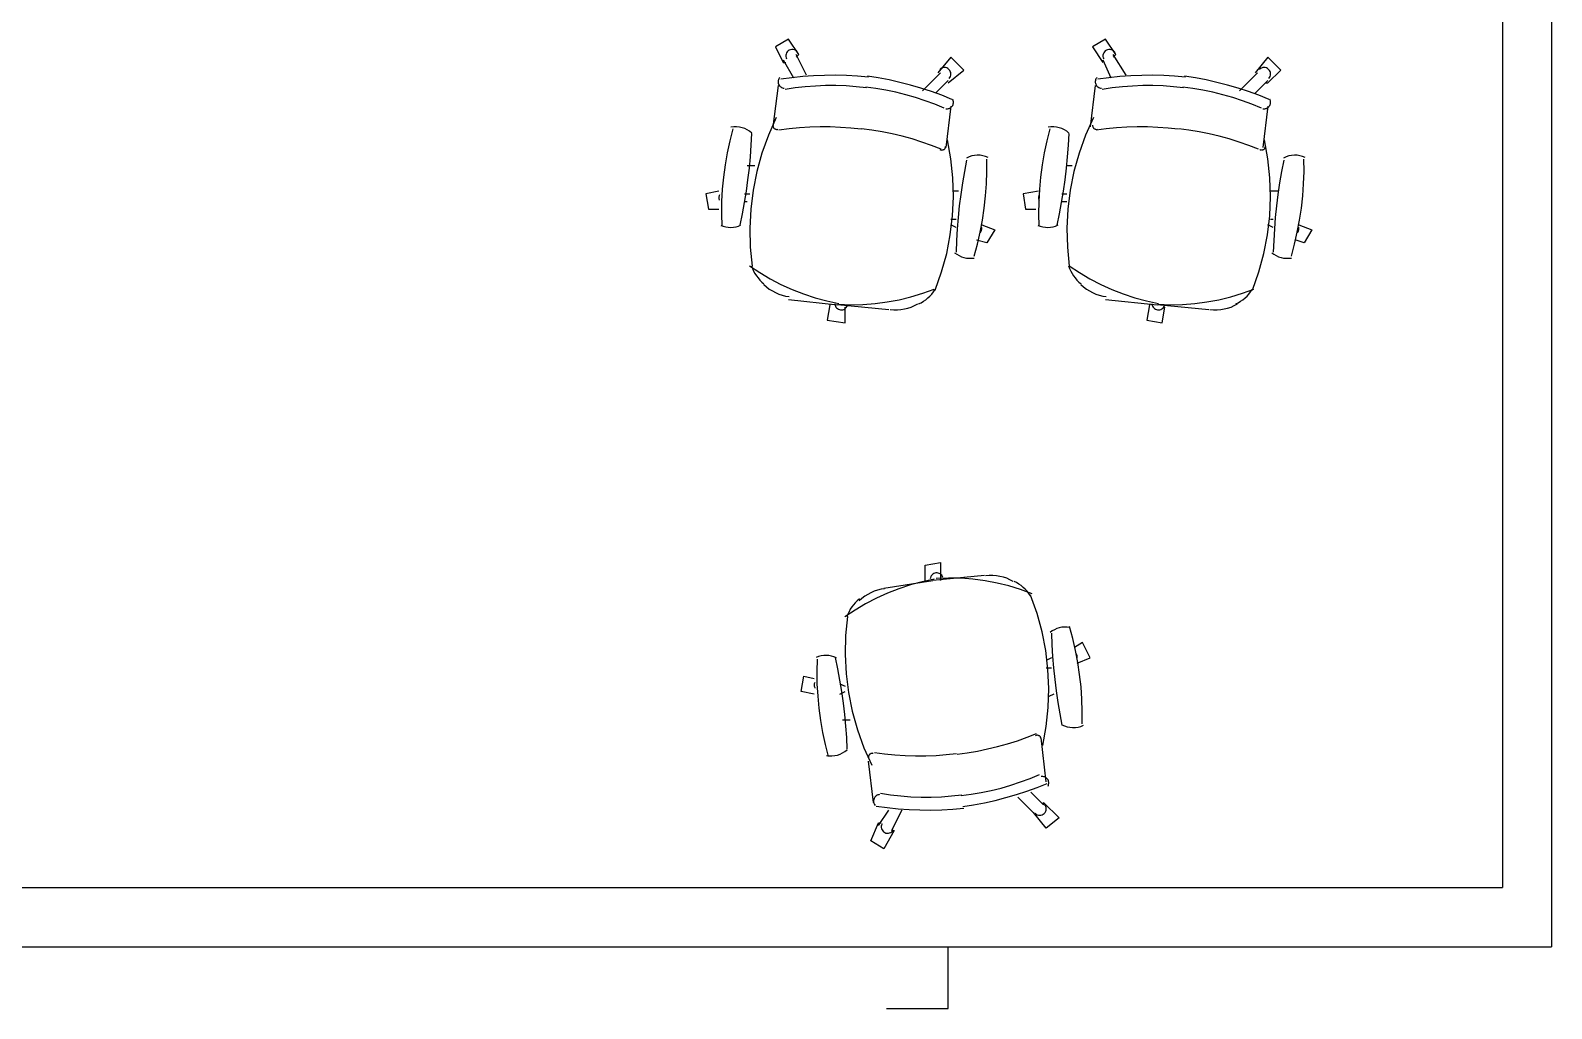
# Model space of a CAD drawing. Header units: metres. Extents: x 0 to 61, y 0 to 90.7.
# Drawn here: x 45.321 to 48.211, y 70.82 to 72.678 of the extents above; entities that cross this region are included whole.
import ezdxf

# ---------------------------------------------------------------- set-up
doc = ezdxf.new("R2010")
doc.units = ezdxf.units.M
doc.layers.add('MURO_REAL', color=7, linetype='Continuous')
doc.layers.add('PUERTA_REAL', color=7, linetype='Continuous')

msp = doc.modelspace()

# ---------------------------------------------------------------- linework, layer by layer
at = {"layer": 'MURO_REAL'}
for p, q in [((48.1176, 73.7437), (48.1176, 71.0498)), ((48.1176, 73.7437), (48.1176, 71.0498)), ((48.2106, 73.2686), (48.2106, 70.9371)), ((46.7608, 72.6612), (46.7363, 72.6465)), ((46.7804, 72.6318), (46.7608, 72.6612)), ((47.3633, 72.6612), (47.3388, 72.6465)), ((47.3829, 72.6318), (47.3633, 72.6612)), ((46.7363, 72.6465), (46.751, 72.6171)), ((46.751, 72.622), (46.7706, 72.5878)), ((46.7951, 72.5926), (46.7755, 72.6318)), ((46.7755, 72.6269), (46.7804, 72.6318)), ((47.0694, 72.6269), (47.0449, 72.5975)), ((47.0939, 72.6024), (47.0694, 72.6269)), ((47.3388, 72.6465), (47.3584, 72.6171)), ((47.3584, 72.622), (47.3731, 72.5878)), ((47.4024, 72.5926), (47.378, 72.6318)), ((47.378, 72.6269), (47.3829, 72.6318)), ((47.6718, 72.6269), (47.6473, 72.5975)), ((47.6963, 72.6024), (47.6718, 72.6269)), ((46.751, 72.6171), (46.7559, 72.6171)), ((47.0498, 72.5975), (47.0155, 72.5633)), ((47.0645, 72.578), (47.0939, 72.6024)), ((47.6522, 72.5975), (47.618, 72.5633)), ((47.6718, 72.578), (47.6963, 72.6024)), ((46.7412, 72.5731), (46.7314, 72.4947)), ((47.04, 72.5584), (47.0645, 72.5829)), ((47.0645, 72.578), (47.0645, 72.578)), ((47.3437, 72.5731), (47.3339, 72.4947)), ((47.6473, 72.5584), (47.6718, 72.5829)), ((47.6669, 72.578), (47.6718, 72.578)), ((47.0694, 72.5339), (47.0596, 72.4555)), ((47.6718, 72.5339), (47.662, 72.4555)), ((46.6824, 72.4212), (46.6971, 72.4212)), ((47.2898, 72.4212), (47.2996, 72.4212)), ((46.6286, 72.3722), (46.6041, 72.3673)), ((46.6041, 72.3673), (46.609, 72.338)), ((46.6775, 72.3673), (46.6873, 72.3673)), ((47.0841, 72.3722), (47.0743, 72.3722)), ((47.2359, 72.3722), (47.2065, 72.3673)), ((47.2065, 72.3673), (47.2114, 72.338)), ((47.28, 72.3673), (47.2898, 72.3673)), ((47.6914, 72.3722), (47.6767, 72.3722)), ((46.609, 72.338), (46.6286, 72.338)), ((46.6775, 72.3526), (46.6824, 72.3526)), ((47.2114, 72.338), (47.231, 72.338)), ((47.28, 72.3526), (47.2898, 72.3526)), ((47.0792, 72.3184), (47.0694, 72.3184)), ((47.0792, 72.3037), (47.0694, 72.3086)), ((47.1282, 72.3086), (47.1527, 72.2988)), ((47.6816, 72.3037), (47.6718, 72.3086)), ((47.6816, 72.3184), (47.6767, 72.3184)), ((47.7306, 72.3086), (47.7551, 72.2988)), ((47.138, 72.2743), (47.1184, 72.2792)), ((47.1527, 72.2988), (47.138, 72.2743)), ((47.7404, 72.2743), (47.7257, 72.2792)), ((47.7551, 72.2988), (47.7404, 72.2743)), ((46.7608, 72.1665), (46.8539, 72.1567)), ((47.3633, 72.1665), (47.4612, 72.1567)), ((46.8392, 72.1567), (46.8343, 72.1273)), ((46.9518, 72.1469), (46.8539, 72.1567)), ((46.8686, 72.1224), (46.8686, 72.1518)), ((47.4465, 72.1567), (47.4416, 72.1273)), ((47.5592, 72.1469), (47.4612, 72.1567)), ((47.471, 72.1224), (47.4759, 72.1518)), ((46.8343, 72.1273), (46.8686, 72.1224)), ((47.4416, 72.1273), (47.471, 72.1224)), ((47.0204, 71.662), (47.0498, 71.6669)), ((47.0204, 71.6326), (47.0204, 71.662)), ((47.1331, 71.6424), (47.0351, 71.6326)), ((47.0498, 71.6669), (47.0498, 71.6326)), ((46.942, 71.618), (47.0351, 71.6326)), ((47.3192, 71.5151), (47.3045, 71.5053)), ((47.3339, 71.4857), (47.3192, 71.5151)), ((47.2604, 71.4857), (47.2506, 71.4808)), ((47.2604, 71.4661), (47.2506, 71.4661)), ((47.3094, 71.4759), (47.3339, 71.4857)), ((46.7853, 71.422), (46.7902, 71.4514)), ((46.7902, 71.4514), (46.8098, 71.4465)), ((46.8588, 71.4367), (46.8686, 71.4318)), ((46.8098, 71.4171), (46.7853, 71.422)), ((46.8588, 71.4171), (46.8686, 71.422)), ((47.2653, 71.4171), (47.2555, 71.4122)), ((46.8637, 71.3682), (46.8784, 71.3682)), ((47.2506, 71.2506), (47.2408, 71.3339)), ((46.9224, 71.2114), (46.9127, 71.2898)), ((47.231, 71.1869), (47.1967, 71.2212)), ((47.2212, 71.231), (47.2457, 71.2065)), ((47.2457, 71.2114), (47.2751, 71.182)), ((47.2457, 71.2065), (47.2457, 71.2114)), ((46.9322, 71.1673), (46.9518, 71.1967)), ((46.9763, 71.1967), (46.9567, 71.1576)), ((47.2506, 71.1624), (47.2261, 71.1918)), ((47.2751, 71.182), (47.2506, 71.1624)), ((46.9175, 71.138), (46.9322, 71.1722)), ((46.9322, 71.1722), (46.9371, 71.1722)), ((46.9616, 71.1576), (46.942, 71.1233)), ((46.9567, 71.1576), (46.9616, 71.1576)), ((46.942, 71.1233), (46.9175, 71.138)), ((45.0514, 71.0498), (48.1176, 71.0498)), ((41.3975, 70.9371), (48.2106, 70.9371)), ((47.0645, 70.8196), (47.0645, 70.9371)), ((46.9469, 70.8196), (47.0645, 70.8196))]:
    msp.add_line(p, q, dxfattribs=at)
at = {"layer": 'PUERTA_REAL'}
for points in [[(46.7625, 72.6402), (46.7604, 72.6389), (46.7587, 72.6372), (46.7574, 72.6352), (46.7565, 72.633), (46.756, 72.6307), (46.756, 72.6284), (46.7564, 72.626), (46.7573, 72.6237)], [(46.779, 72.6351), (46.7776, 72.6372), (46.7759, 72.6389), (46.774, 72.6402), (46.7718, 72.6411), (46.7695, 72.6416), (46.7671, 72.6416), (46.7648, 72.6412), (46.7625, 72.6402)], [(47.3649, 72.6402), (47.3628, 72.6389), (47.3611, 72.6372), (47.3598, 72.6352), (47.3589, 72.633), (47.3584, 72.6307), (47.3584, 72.6284), (47.3588, 72.626), (47.3598, 72.6237)], [(47.3814, 72.6351), (47.3801, 72.6372), (47.3784, 72.6389), (47.3764, 72.6402), (47.3742, 72.6411), (47.3719, 72.6416), (47.3696, 72.6416), (47.3672, 72.6412), (47.3649, 72.6402)], [(46.9129, 72.5893), (46.892, 72.5911), (46.8712, 72.5922), (46.8504, 72.5926), (46.8295, 72.5924), (46.8087, 72.5916), (46.7879, 72.5901), (46.7671, 72.5879), (46.7464, 72.5851)], [(47.0657, 72.6039), (47.0637, 72.6054), (47.0616, 72.6065), (47.0593, 72.6072), (47.057, 72.6073), (47.0546, 72.6071), (47.0524, 72.6064), (47.0503, 72.6052), (47.0484, 72.6036)], [(47.0659, 72.5866), (47.0675, 72.5885), (47.0685, 72.5906), (47.0692, 72.5929), (47.0694, 72.5953), (47.0691, 72.5976), (47.0684, 72.5999), (47.0673, 72.602), (47.0657, 72.6039)], [(47.5153, 72.5893), (47.4945, 72.5911), (47.4737, 72.5922), (47.4528, 72.5926), (47.432, 72.5924), (47.4111, 72.5916), (47.3903, 72.5901), (47.3696, 72.5879), (47.3489, 72.5851)], [(47.673, 72.6039), (47.6711, 72.6054), (47.669, 72.6065), (47.6667, 72.6072), (47.6643, 72.6073), (47.662, 72.6071), (47.6597, 72.6064), (47.6576, 72.6052), (47.6557, 72.6036)], [(47.6733, 72.5866), (47.6748, 72.5885), (47.6759, 72.5906), (47.6765, 72.5929), (47.6767, 72.5953), (47.6765, 72.5976), (47.6758, 72.5999), (47.6746, 72.602), (47.673, 72.6039)], [(46.7444, 72.5887), (46.7433, 72.5873), (46.7425, 72.5858), (46.7418, 72.5842), (46.7414, 72.5825), (46.7412, 72.5808), (46.7413, 72.5791), (46.7416, 72.5774), (46.7421, 72.5758)], [(46.7421, 72.5758), (46.7429, 72.5742), (46.7439, 72.5728), (46.7451, 72.5715), (46.7464, 72.5704), (46.7479, 72.5695), (46.7494, 72.5688), (46.7511, 72.5684), (46.7528, 72.5682)], [(46.9089, 72.5686), (46.8896, 72.5708), (46.8703, 72.5723), (46.8509, 72.573), (46.8315, 72.573), (46.8122, 72.5722), (46.7928, 72.5707), (46.7736, 72.5685), (46.7544, 72.5656)], [(47.0569, 72.53), (47.039, 72.5375), (47.0208, 72.5442), (47.0024, 72.5503), (46.9838, 72.5557), (46.965, 72.5603), (46.946, 72.5642), (46.9269, 72.5675), (46.9076, 72.57)], [(47.0714, 72.5469), (47.052, 72.5546), (47.0324, 72.5617), (47.0125, 72.5681), (46.9925, 72.574), (46.9723, 72.5791), (46.952, 72.5837), (46.9315, 72.5876), (46.9109, 72.5909)], [(47.3469, 72.5887), (47.3458, 72.5873), (47.3449, 72.5858), (47.3443, 72.5842), (47.3439, 72.5825), (47.3437, 72.5808), (47.3437, 72.5791), (47.344, 72.5774), (47.3446, 72.5758)], [(47.3446, 72.5758), (47.3454, 72.5742), (47.3464, 72.5728), (47.3475, 72.5715), (47.3488, 72.5704), (47.3503, 72.5695), (47.3519, 72.5688), (47.3536, 72.5684), (47.3553, 72.5682)], [(47.5114, 72.5686), (47.4921, 72.5708), (47.4727, 72.5723), (47.4534, 72.573), (47.434, 72.573), (47.4146, 72.5722), (47.3953, 72.5707), (47.376, 72.5685), (47.3568, 72.5656)], [(47.6594, 72.53), (47.6414, 72.5375), (47.6233, 72.5442), (47.6048, 72.5503), (47.5862, 72.5557), (47.5674, 72.5603), (47.5484, 72.5642), (47.5293, 72.5675), (47.51, 72.57)], [(47.6739, 72.5469), (47.6545, 72.5546), (47.6348, 72.5617), (47.615, 72.5681), (47.595, 72.574), (47.5748, 72.5791), (47.5544, 72.5837), (47.5339, 72.5876), (47.5133, 72.5909)], [(47.0597, 72.5292), (47.0615, 72.529), (47.0632, 72.529), (47.0649, 72.5293), (47.0665, 72.5298), (47.0681, 72.5306), (47.0695, 72.5315), (47.0708, 72.5326), (47.0719, 72.534)], [(47.0719, 72.534), (47.0729, 72.5355), (47.0736, 72.5371), (47.074, 72.5387), (47.0743, 72.5404), (47.0743, 72.5421), (47.074, 72.5438), (47.0735, 72.5455), (47.0728, 72.5471)], [(47.6622, 72.5292), (47.6639, 72.529), (47.6656, 72.529), (47.6673, 72.5293), (47.669, 72.5298), (47.6705, 72.5306), (47.6719, 72.5315), (47.6732, 72.5326), (47.6744, 72.534)], [(47.6744, 72.534), (47.6753, 72.5355), (47.676, 72.5371), (47.6765, 72.5387), (47.6767, 72.5404), (47.6767, 72.5421), (47.6765, 72.5438), (47.676, 72.5455), (47.6752, 72.5471)], [(46.7378, 72.5123), (46.7229, 72.479), (46.7105, 72.4449), (46.7008, 72.41), (46.6936, 72.3745), (46.6892, 72.3385), (46.6874, 72.3023), (46.6883, 72.266), (46.6919, 72.2297)], [(47.3403, 72.5123), (47.3253, 72.479), (47.313, 72.4449), (47.3032, 72.41), (47.2961, 72.3745), (47.2916, 72.3385), (47.2898, 72.3023), (47.2907, 72.266), (47.2944, 72.2297)], [(46.6549, 72.4909), (46.6492, 72.4682), (46.6444, 72.4454), (46.6404, 72.4224), (46.6373, 72.3992), (46.6352, 72.376), (46.6339, 72.3527), (46.6335, 72.3293), (46.634, 72.3059)], [(46.6913, 72.4829), (46.6871, 72.4863), (46.6826, 72.4891), (46.6778, 72.4913), (46.6728, 72.493), (46.6676, 72.4941), (46.6623, 72.4947), (46.657, 72.4946), (46.6517, 72.4939)], [(46.6689, 72.3077), (46.6734, 72.3293), (46.6774, 72.3509), (46.681, 72.3726), (46.684, 72.3943), (46.6866, 72.4161), (46.6887, 72.438), (46.6903, 72.4599), (46.6915, 72.4819)], [(46.7315, 72.4981), (46.7314, 72.4972), (46.7315, 72.4963), (46.7316, 72.4954), (46.7319, 72.4945), (46.7323, 72.4937), (46.7327, 72.493), (46.7333, 72.4922), (46.7339, 72.4916)], [(46.7339, 72.4916), (46.7347, 72.4911), (46.7354, 72.4906), (46.7363, 72.4902), (46.7371, 72.49), (46.738, 72.4898), (46.7389, 72.4898), (46.7398, 72.4899), (46.7407, 72.49)], [(46.899, 72.49), (46.8795, 72.4922), (46.86, 72.4937), (46.8404, 72.4945), (46.8209, 72.4947), (46.8013, 72.4941), (46.7818, 72.4929), (46.7623, 72.491), (46.7428, 72.4884)], [(47.0512, 72.4521), (47.0329, 72.4593), (47.0144, 72.4658), (46.9958, 72.4717), (46.9769, 72.4769), (46.9579, 72.4814), (46.9387, 72.4853), (46.9194, 72.4886), (46.8999, 72.4911)], [(47.2574, 72.4909), (47.2516, 72.4682), (47.2468, 72.4454), (47.2429, 72.4224), (47.2398, 72.3992), (47.2376, 72.376), (47.2363, 72.3527), (47.2359, 72.3293), (47.2364, 72.3059)], [(47.2938, 72.4829), (47.2896, 72.4863), (47.285, 72.4891), (47.2802, 72.4913), (47.2752, 72.493), (47.2701, 72.4941), (47.2648, 72.4947), (47.2595, 72.4946), (47.2541, 72.4939)], [(47.2714, 72.3077), (47.2759, 72.3293), (47.2799, 72.3509), (47.2834, 72.3726), (47.2865, 72.3943), (47.2891, 72.4161), (47.2912, 72.438), (47.2928, 72.4599), (47.2939, 72.4819)], [(47.3388, 72.4981), (47.3388, 72.4972), (47.3388, 72.4963), (47.339, 72.4954), (47.3393, 72.4945), (47.3396, 72.4937), (47.3401, 72.493), (47.3406, 72.4922), (47.3413, 72.4916)], [(47.3413, 72.4916), (47.342, 72.4911), (47.3428, 72.4906), (47.3436, 72.4902), (47.3445, 72.49), (47.3453, 72.4898), (47.3462, 72.4898), (47.3471, 72.4899), (47.348, 72.49)], [(47.5015, 72.49), (47.482, 72.4922), (47.4624, 72.4937), (47.4429, 72.4945), (47.4233, 72.4947), (47.4038, 72.4941), (47.3842, 72.4929), (47.3647, 72.491), (47.3453, 72.4884)], [(47.6536, 72.4521), (47.6354, 72.4593), (47.6169, 72.4658), (47.5982, 72.4717), (47.5794, 72.4769), (47.5603, 72.4814), (47.5411, 72.4853), (47.5218, 72.4886), (47.5024, 72.4911)], [(47.0397, 72.1846), (47.0519, 72.219), (47.0615, 72.254), (47.0684, 72.2896), (47.0727, 72.3256), (47.0743, 72.3617), (47.0732, 72.398), (47.0693, 72.4341), (47.0628, 72.47)], [(47.0487, 72.4515), (47.0495, 72.4511), (47.0504, 72.4509), (47.0513, 72.4507), (47.0521, 72.4506), (47.053, 72.4507), (47.0539, 72.4508), (47.0548, 72.4511), (47.0556, 72.4514)], [(47.0556, 72.4514), (47.0564, 72.4519), (47.0571, 72.4524), (47.0577, 72.4531), (47.0583, 72.4538), (47.0587, 72.4545), (47.0591, 72.4554), (47.0594, 72.4562), (47.0595, 72.4571)], [(47.6422, 72.1846), (47.6544, 72.219), (47.664, 72.254), (47.6709, 72.2896), (47.6751, 72.3256), (47.6767, 72.3617), (47.6756, 72.398), (47.6718, 72.4341), (47.6653, 72.47)], [(47.6561, 72.4515), (47.6569, 72.4511), (47.6577, 72.4509), (47.6586, 72.4507), (47.6595, 72.4506), (47.6604, 72.4507), (47.6613, 72.4508), (47.6621, 72.4511), (47.663, 72.4514)], [(47.663, 72.4514), (47.6637, 72.4519), (47.6645, 72.4524), (47.6651, 72.4531), (47.6656, 72.4538), (47.6661, 72.4545), (47.6665, 72.4554), (47.6667, 72.4562), (47.6669, 72.4571)], [(47.0993, 72.4314), (47.0951, 72.4098), (47.0914, 72.3881), (47.0882, 72.3664), (47.0855, 72.3446), (47.0833, 72.3227), (47.0815, 72.3008), (47.0803, 72.2789), (47.0795, 72.2569)], [(47.1402, 72.4366), (47.1352, 72.4385), (47.1301, 72.4399), (47.1248, 72.4406), (47.1195, 72.4408), (47.1143, 72.4404), (47.1091, 72.4393), (47.104, 72.4377), (47.0991, 72.4354)], [(47.1138, 72.2489), (47.1199, 72.2715), (47.1251, 72.2943), (47.1294, 72.3172), (47.1329, 72.3403), (47.1354, 72.3635), (47.1371, 72.3867), (47.1379, 72.4101), (47.1378, 72.4334)], [(47.7017, 72.4314), (47.6976, 72.4098), (47.6939, 72.3881), (47.6907, 72.3664), (47.688, 72.3446), (47.6857, 72.3227), (47.684, 72.3008), (47.6827, 72.2789), (47.6819, 72.2569)], [(47.7427, 72.4366), (47.7377, 72.4385), (47.7325, 72.4399), (47.7273, 72.4406), (47.722, 72.4408), (47.7167, 72.4404), (47.7115, 72.4393), (47.7065, 72.4377), (47.7016, 72.4354)], [(47.7163, 72.2489), (47.7224, 72.2715), (47.7276, 72.2943), (47.7319, 72.3172), (47.7353, 72.3403), (47.7379, 72.3635), (47.7396, 72.3867), (47.7403, 72.4101), (47.7402, 72.4334)], [(46.63, 72.3658), (46.6294, 72.3645), (46.629, 72.3632), (46.6287, 72.3619), (46.6286, 72.3606), (46.6286, 72.3592), (46.6288, 72.3579), (46.6291, 72.3566), (46.6295, 72.3553)], [(47.2374, 72.3658), (47.2368, 72.3645), (47.2363, 72.3632), (47.2361, 72.3619), (47.2359, 72.3606), (47.2359, 72.3592), (47.2361, 72.3579), (47.2364, 72.3566), (47.2369, 72.3553)], [(46.6321, 72.3075), (46.6368, 72.3058), (46.6416, 72.3045), (46.6466, 72.3038), (46.6515, 72.3037), (46.6564, 72.304), (46.6613, 72.3049), (46.6661, 72.3063), (46.6707, 72.3082)], [(47.1258, 72.2939), (47.1265, 72.2951), (47.1271, 72.2963), (47.1276, 72.2975), (47.1279, 72.2988), (47.1281, 72.3002), (47.1282, 72.3015), (47.128, 72.3029), (47.1278, 72.3042)], [(47.2345, 72.3075), (47.2393, 72.3058), (47.2441, 72.3045), (47.249, 72.3038), (47.2539, 72.3037), (47.2589, 72.304), (47.2638, 72.3049), (47.2685, 72.3063), (47.2732, 72.3082)], [(47.7282, 72.2939), (47.729, 72.2951), (47.7296, 72.2963), (47.73, 72.2975), (47.7304, 72.2988), (47.7306, 72.3002), (47.7306, 72.3015), (47.7305, 72.3029), (47.7302, 72.3042)], [(47.0765, 72.2555), (47.0806, 72.2525), (47.0849, 72.25), (47.0894, 72.248), (47.0941, 72.2465), (47.099, 72.2454), (47.1039, 72.2449), (47.1089, 72.245), (47.1139, 72.2455)], [(47.679, 72.2555), (47.683, 72.2525), (47.6873, 72.25), (47.6919, 72.248), (47.6966, 72.2465), (47.7014, 72.2454), (47.7063, 72.2449), (47.7113, 72.245), (47.7163, 72.2455)], [(46.6868, 72.2308), (46.7062, 72.2178), (46.7262, 72.206), (46.7467, 72.1953), (46.7678, 72.1857), (46.7894, 72.1772), (46.8114, 72.1699), (46.8339, 72.1639), (46.8566, 72.159)], [(46.6907, 72.2306), (46.6925, 72.2256), (46.6947, 72.2208), (46.6972, 72.2162), (46.7, 72.2118), (46.7031, 72.2076), (46.7066, 72.2036), (46.7103, 72.1999), (46.7143, 72.1965)], [(47.2932, 72.2306), (47.295, 72.2256), (47.2971, 72.2208), (47.2996, 72.2162), (47.3024, 72.2118), (47.3056, 72.2076), (47.309, 72.2036), (47.3128, 72.1999), (47.3168, 72.1965)], [(47.2942, 72.2308), (47.3135, 72.2178), (47.3335, 72.206), (47.3541, 72.1953), (47.3752, 72.1857), (47.3968, 72.1772), (47.4188, 72.1699), (47.4412, 72.1639), (47.464, 72.159)], [(46.714, 72.195), (46.7191, 72.1905), (46.7245, 72.1865), (46.7303, 72.1829), (46.7362, 72.1797), (46.7425, 72.1771), (46.7489, 72.1749), (46.7554, 72.1733), (46.7622, 72.1721)], [(47.3164, 72.195), (47.3216, 72.1905), (47.327, 72.1865), (47.3327, 72.1829), (47.3387, 72.1797), (47.3449, 72.1771), (47.3513, 72.1749), (47.3579, 72.1733), (47.3646, 72.1721)], [(46.8557, 72.1575), (46.879, 72.1567), (46.9022, 72.1573), (46.9253, 72.159), (46.9483, 72.1621), (46.9711, 72.1663), (46.9936, 72.1718), (47.0159, 72.1786), (47.0378, 72.1865)], [(47.0082, 72.1582), (47.0129, 72.1606), (47.0174, 72.1633), (47.0217, 72.1663), (47.0258, 72.1696), (47.0296, 72.1732), (47.0331, 72.1771), (47.0363, 72.1813), (47.0393, 72.1857)], [(47.463, 72.1575), (47.4863, 72.1567), (47.5095, 72.1573), (47.5327, 72.159), (47.5557, 72.1621), (47.5784, 72.1663), (47.601, 72.1718), (47.6232, 72.1786), (47.6451, 72.1865)], [(47.6106, 72.1582), (47.6153, 72.1606), (47.6199, 72.1633), (47.6242, 72.1663), (47.6282, 72.1696), (47.632, 72.1732), (47.6355, 72.1771), (47.6388, 72.1813), (47.6417, 72.1857)], [(46.849, 72.1582), (46.8494, 72.1561), (46.8501, 72.1541), (46.8511, 72.1523), (46.8524, 72.1507), (46.8539, 72.1493), (46.8557, 72.1482), (46.8577, 72.1475), (46.8598, 72.147)], [(46.8598, 72.147), (46.8619, 72.147), (46.864, 72.1472), (46.8659, 72.1479), (46.8678, 72.1488), (46.8694, 72.1501), (46.8708, 72.1516), (46.872, 72.1533), (46.8728, 72.1553)], [(46.9543, 72.1475), (46.9611, 72.147), (46.9679, 72.147), (46.9746, 72.1476), (46.9813, 72.1487), (46.9878, 72.1503), (46.9943, 72.1524), (47.0005, 72.1551), (47.0066, 72.1582)], [(47.4515, 72.1582), (47.4518, 72.1561), (47.4525, 72.1541), (47.4536, 72.1523), (47.4549, 72.1507), (47.4564, 72.1493), (47.4582, 72.1482), (47.4601, 72.1475), (47.4622, 72.147)], [(47.4622, 72.147), (47.4644, 72.147), (47.4664, 72.1472), (47.4684, 72.1479), (47.4702, 72.1488), (47.4719, 72.1501), (47.4733, 72.1516), (47.4744, 72.1533), (47.4753, 72.1553)], [(47.5617, 72.1475), (47.5684, 72.147), (47.5752, 72.147), (47.582, 72.1476), (47.5886, 72.1487), (47.5952, 72.1503), (47.6016, 72.1524), (47.6079, 72.1551), (47.6139, 72.1582)], [(47.041, 71.6473), (47.0389, 71.6468), (47.0369, 71.646), (47.0352, 71.645), (47.0336, 71.6436), (47.0323, 71.642), (47.0313, 71.6402), (47.0306, 71.6382), (47.0302, 71.6361)], [(47.0541, 71.639), (47.0532, 71.6409), (47.0521, 71.6427), (47.0506, 71.6442), (47.049, 71.6454), (47.0472, 71.6464), (47.0452, 71.647), (47.0431, 71.6473), (47.041, 71.6473)], [(47.1878, 71.6312), (47.1817, 71.6343), (47.1755, 71.637), (47.1691, 71.6391), (47.1625, 71.6407), (47.1558, 71.6418), (47.1491, 71.6424), (47.1423, 71.6424), (47.1355, 71.6419)], [(47.0379, 71.6353), (47.0151, 71.6304), (46.9927, 71.6243), (46.9706, 71.6171), (46.949, 71.6086), (46.9279, 71.599), (46.9074, 71.5883), (46.8874, 71.5764), (46.868, 71.5635)], [(46.9434, 71.6173), (46.9367, 71.6161), (46.9301, 71.6145), (46.9237, 71.6123), (46.9175, 71.6096), (46.9115, 71.6065), (46.9058, 71.6029), (46.9003, 71.5988), (46.8952, 71.5944)], [(47.2239, 71.6078), (47.202, 71.6157), (47.1798, 71.6224), (47.1572, 71.6279), (47.1344, 71.6322), (47.1114, 71.6352), (47.0883, 71.637), (47.0651, 71.6375), (47.0418, 71.6368)], [(47.2205, 71.6037), (47.2176, 71.6081), (47.2143, 71.6123), (47.2108, 71.6162), (47.207, 71.6198), (47.2029, 71.6231), (47.1986, 71.6261), (47.1941, 71.6288), (47.1894, 71.6312)], [(46.8956, 71.5978), (46.8915, 71.5943), (46.8878, 71.5906), (46.8844, 71.5867), (46.8812, 71.5825), (46.8784, 71.5781), (46.8759, 71.5734), (46.8737, 71.5686), (46.8719, 71.5637)], [(47.244, 71.3194), (47.2506, 71.3553), (47.2544, 71.3914), (47.2555, 71.4276), (47.2539, 71.4638), (47.2497, 71.4998), (47.2427, 71.5353), (47.2332, 71.5704), (47.2209, 71.6048)], [(46.8731, 71.5646), (46.8695, 71.5283), (46.8686, 71.492), (46.8704, 71.4557), (46.8749, 71.4198), (46.882, 71.3843), (46.8918, 71.3494), (46.9041, 71.3152), (46.9191, 71.2819)], [(47.2951, 71.5438), (47.2901, 71.5444), (47.2851, 71.5444), (47.2802, 71.5439), (47.2753, 71.5429), (47.2706, 71.5414), (47.2661, 71.5394), (47.2618, 71.5369), (47.2578, 71.5339)], [(47.2607, 71.5325), (47.2615, 71.5105), (47.2627, 71.4886), (47.2645, 71.4667), (47.2667, 71.4448), (47.2695, 71.423), (47.2727, 71.4013), (47.2763, 71.3796), (47.2805, 71.358)], [(47.319, 71.3608), (47.3191, 71.3842), (47.3183, 71.4076), (47.3167, 71.4308), (47.3141, 71.454), (47.3107, 71.4771), (47.3063, 71.5), (47.3011, 71.5228), (47.2951, 71.5454)], [(47.309, 71.4852), (47.3093, 71.4865), (47.3094, 71.4879), (47.3093, 71.4892), (47.3092, 71.4905), (47.3088, 71.4918), (47.3083, 71.4931), (47.3077, 71.4943), (47.307, 71.4955)], [(46.852, 71.486), (46.8473, 71.488), (46.8425, 71.4894), (46.8377, 71.4902), (46.8327, 71.4906), (46.8278, 71.4904), (46.8229, 71.4897), (46.818, 71.4885), (46.8133, 71.4868)], [(46.8152, 71.4834), (46.8147, 71.4601), (46.8151, 71.4367), (46.8164, 71.4134), (46.8186, 71.3902), (46.8216, 71.367), (46.8256, 71.344), (46.8304, 71.3212), (46.8361, 71.2985)], [(46.8727, 71.3124), (46.8715, 71.3343), (46.8699, 71.3563), (46.8678, 71.3781), (46.8653, 71.4), (46.8622, 71.4217), (46.8587, 71.4434), (46.8546, 71.465), (46.8501, 71.4865)], [(46.8107, 71.439), (46.8103, 71.4377), (46.81, 71.4364), (46.8098, 71.4351), (46.8098, 71.4337), (46.8099, 71.4324), (46.8102, 71.4311), (46.8107, 71.4298), (46.8112, 71.4285)], [(47.2803, 71.3588), (47.2852, 71.3566), (47.2903, 71.355), (47.2955, 71.3539), (47.3008, 71.3535), (47.306, 71.3536), (47.3113, 71.3544), (47.3164, 71.3557), (47.3215, 71.3577)], [(47.0812, 71.3032), (47.1006, 71.3057), (47.1199, 71.3089), (47.1391, 71.3128), (47.1581, 71.3174), (47.177, 71.3226), (47.1957, 71.3285), (47.2141, 71.335), (47.2324, 71.3422)], [(47.2368, 71.338), (47.236, 71.3383), (47.2351, 71.3386), (47.2343, 71.3387), (47.2334, 71.3388), (47.2325, 71.3387), (47.2316, 71.3385), (47.2307, 71.3382), (47.2299, 71.3379)], [(47.2408, 71.3323), (47.2406, 71.3332), (47.2403, 71.334), (47.24, 71.3348), (47.2395, 71.3356), (47.239, 71.3363), (47.2383, 71.3369), (47.2376, 71.3375), (47.2368, 71.338)], [(46.8329, 71.3004), (46.8382, 71.2997), (46.8436, 71.2996), (46.8488, 71.3002), (46.854, 71.3013), (46.859, 71.303), (46.8638, 71.3052), (46.8683, 71.308), (46.8726, 71.3114)], [(46.9152, 71.3027), (46.9145, 71.302), (46.914, 71.3013), (46.9135, 71.3006), (46.9131, 71.2997), (46.9129, 71.2989), (46.9127, 71.298), (46.9127, 71.2971), (46.9127, 71.2962)], [(46.9219, 71.3042), (46.921, 71.3044), (46.9201, 71.3045), (46.9192, 71.3044), (46.9183, 71.3043), (46.9175, 71.304), (46.9167, 71.3037), (46.9159, 71.3032), (46.9152, 71.3027)], [(46.9241, 71.3059), (46.9435, 71.3033), (46.963, 71.3014), (46.9825, 71.3002), (47.0021, 71.2996), (47.0217, 71.2997), (47.0412, 71.3006), (47.0607, 71.3021), (47.0802, 71.3042)], [(47.0888, 71.2243), (47.1081, 71.2268), (47.1272, 71.23), (47.1462, 71.234), (47.165, 71.2386), (47.1836, 71.244), (47.202, 71.2501), (47.2202, 71.2568), (47.2381, 71.2643)], [(47.0921, 71.2034), (47.1127, 71.2067), (47.1332, 71.2106), (47.1536, 71.2151), (47.1738, 71.2203), (47.1938, 71.2261), (47.2136, 71.2326), (47.2332, 71.2397), (47.2526, 71.2474)], [(47.2531, 71.2554), (47.252, 71.2567), (47.2507, 71.2579), (47.2493, 71.2588), (47.2477, 71.2596), (47.2461, 71.2601), (47.2444, 71.2604), (47.2427, 71.2604), (47.2409, 71.2602)], [(47.254, 71.2423), (47.2547, 71.2439), (47.2552, 71.2456), (47.2555, 71.2473), (47.2555, 71.249), (47.2552, 71.2507), (47.2548, 71.2523), (47.2541, 71.2539), (47.2531, 71.2554)], [(46.9234, 71.2185), (46.9228, 71.2169), (46.9225, 71.2152), (46.9225, 71.2134), (46.9226, 71.2117), (46.9231, 71.2101), (46.9237, 71.2085), (46.9246, 71.207), (46.9257, 71.2056)], [(46.9341, 71.2261), (46.9323, 71.2259), (46.9307, 71.2254), (46.9291, 71.2248), (46.9276, 71.2239), (46.9263, 71.2228), (46.9251, 71.2215), (46.9242, 71.2201), (46.9234, 71.2185)], [(46.9356, 71.2287), (46.9548, 71.2258), (46.9741, 71.2236), (46.9934, 71.2221), (47.0127, 71.2213), (47.0321, 71.2213), (47.0515, 71.222), (47.0708, 71.2235), (47.0901, 71.2257)], [(47.2469, 71.1904), (47.2485, 71.1923), (47.2497, 71.1944), (47.2504, 71.1967), (47.2506, 71.199), (47.2504, 71.2014), (47.2498, 71.2036), (47.2487, 71.2058), (47.2471, 71.2077)], [(46.9277, 71.2043), (46.9484, 71.2015), (46.9691, 71.1993), (46.9899, 71.1978), (47.0107, 71.1969), (47.0316, 71.1967), (47.0524, 71.1972), (47.0733, 71.1983), (47.0941, 71.2001)], [(47.2296, 71.1906), (47.2315, 71.189), (47.2336, 71.1879), (47.2359, 71.1872), (47.2382, 71.1869), (47.2405, 71.1871), (47.2428, 71.1878), (47.245, 71.1889), (47.2469, 71.1904)], [(46.9386, 71.1706), (46.9376, 71.1683), (46.9372, 71.1659), (46.9372, 71.1636), (46.9377, 71.1613), (46.9386, 71.1591), (46.9399, 71.1571), (46.9416, 71.1554), (46.9437, 71.1541)], [(46.9437, 71.1541), (46.946, 71.1531), (46.9484, 71.1527), (46.9507, 71.1527), (46.953, 71.1532), (46.9552, 71.1541), (46.9572, 71.1554), (46.9589, 71.1571), (46.9602, 71.1592)]]:
    msp.add_lwpolyline(points, dxfattribs=at)

doc.saveas('drawing.dxf')
